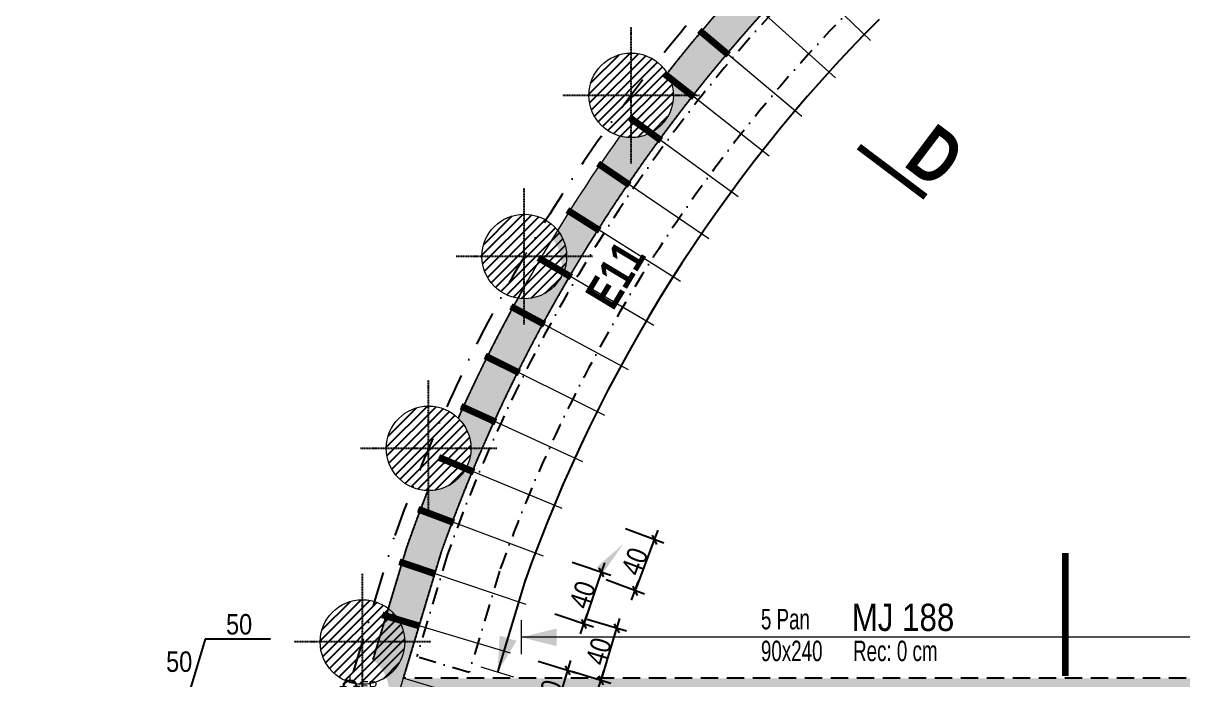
# Model space of a CAD drawing. Header units: metres. Extents: x 33574 to 39801, y -147554 to -143354.
# Drawn here: x 36640 to 37489, y -145481 to -144999 of the extents above; entities that cross this region are included whole.
import ezdxf
from ezdxf.enums import TextEntityAlignment as Align

# ---------------------------------------------------------------- set-up
doc = ezdxf.new("R2010")
doc.units = ezdxf.units.M
doc.header["$PDMODE"] = 65
for name, pattern in [('CACHEx2', [19.049999999999997, 12.7, -6.35]), ('INTERROMPU2', [9.524999999999999, 6.35, -3.175]), ('TIRETPTX2', [50.8, 25.4, -12.7, 0, -12.7])]:
    doc.linetypes.add(name, pattern=pattern)
for name, color, linetype in [('01_ARMA_INF', 50, 'Continuous'), ('01_cote_gen', 4, 'Continuous'), ('01_isolant ext', 2, 'TIRETPTX2'), ('01_linteaux', 3, 'Continuous'), ('01_murs_coup', 5, 'Continuous'), ('01_murs_sup', 2, 'INTERROMPU2'), ('01_poch_murs', 251, 'Continuous'), ('01_texte', 230, 'Continuous'), ('AA_COTES', 2, 'Continuous')]:
    doc.layers.add(name, color=color, linetype=linetype)
for name, color, linetype, lineweight in [('01_PIEUX', 5, 'Continuous', 60), ('B Général', 7, 'Continuous', 5), ('C ANNOTATIONS-prestations', 7, 'Continuous', 5)]:
    doc.layers.add(name, color=color, linetype=linetype, lineweight=lineweight)
doc.styles.add('ARIAL NA', font='ARIALN.TTF')
doc.styles.add('Eurostile', font='')
doc.styles.add('impact', font='impact.ttf')
doc.styles.add('PATIO', font='ARIALN.TTF')
doc.styles.add('STYLE2', font='ARIALN.TTF')
doc.styles.get('Eurostile').set_extended_font_data('Eurostile')
doc.dimstyles.new('JB50', dxfattribs={"dimscale": 0.1, "dimtxt": 150, "dimasz": 15, "dimexe": 0.1, "dimexo": 0.1, "dimgap": 0.09, "dimtad": 1, "dimdec": 1, "dimdsep": 46, "dimtxsty": 'STYLE2', "dimblk1": 'BOND_G', "dimblk2": 'BOND_D', "dimsah": 1, "dimcen": 1.5, "dimdle": 0.01, "dimse1": 1, "dimse2": 1, "dimclrd": 4, "dimclre": 2, "dimclrt": 6, "dimazin": 2, "dimtfac": 2.333333333333333, "dimtdec": 1, "dimtix": 1, "dimtmove": 2, "dimatfit": 3, "dimldrblk": 'BOND_G', "dimfxl": 1, "dimtolj": 1, "dimtzin": 0, "dimarcsym": 0})

# ---------------------------------------------------------------- blocks, each defined once
blk = doc.blocks.new('EP')
at = {"layer": 'B Général', "color": 7, "linetype": 'Continuous', "lineweight": 5}
for p, q in [((-7.5, 0), (-2.5, 0)), ((0, 7.5), (0, 2.5)), ((7.5, 0), (2.5, 0)), ((0, -7.5), (0, -2.5))]:
    blk.add_line(p, q, dxfattribs=at)
at = {"layer": 'B Général', "color": 7, "linetype": 'Continuous', "lineweight": 5, "flags": 128}
for points in [[(-5, 0, -0.9999999999999999), (4.999999999999992, 0, -0.9999999999999999)], [(-4.333333333333333, 0, -0.9999999999999999), (4.333333333333326, 0, -0.9999999999999999)]]:
    blk.add_lwpolyline(points, format="xyb", close=True, dxfattribs=at)
at = {"layer": 'C ANNOTATIONS-prestations', "insert": (7.5, 3.979498697916664), "char_height": 7.048665364583333, "attachment_point": 1, "line_spacing_factor": 0.8954527788573651, "style": 'Eurostile'}
blk.add_mtext('EP', dxfattribs=at)
blk = doc.blocks.new('BOND_G')
at = {"layer": 'AA_COTES', "color": 0}
for p, q in [((0, -5), (0, 14.99999999999999)), ((5, 0), (-5, 0)), ((1.767766952966312, 1.767766952966312), (-1.767766952966426, -1.767766952966426))]:
    blk.add_line(p, q, dxfattribs=at)
blk = doc.blocks.new('BOND_D')
at = {"layer": 'AA_COTES', "color": 0}
for p, q in [((5, 0), (-5, 0)), ((-1.767766952966312, -1.767766952966312), (1.767766952966426, 1.767766952966426)), ((0, 5), (0, -15))]:
    blk.add_line(p, q, dxfattribs=at)
blk = doc.blocks.new('*D437')
at = {"layer": '01_cote_gen', "color": 4, "lineweight": -2, "ltscale": 5, "transparency": 16777216}
blk.add_line((37037.83826746372, -145475.128660915), (37027.19375242534, -145510.564438028), dxfattribs=at)
at = {"layer": 'DEFPOINTS', "color": 0, "lineweight": 0, "ltscale": 5, "transparency": 16777216}
for p in [(36949.52843089442, -145447.0351502175), (36938.02084706917, -145485.3440984477), (37026.76221803189, -145512.0010235866)]:
    blk.add_point(p, dxfattribs=at)
at = {"layer": '01_cote_gen', "color": 4, "lineweight": -2, "ltscale": 5, "transparency": 16777216, "xscale": 1.5, "yscale": 1.5, "zscale": 1.5}
for name, p, rotation in [('BOND_G', (37038.26980185717, -145473.6920753564), 73.28031407098847), ('BOND_D', (37026.76221803189, -145512.0010235866), 253.2803140709885)]:
    blk.add_blockref(name, p, dxfattribs=dict(at, rotation=rotation))
at = {"layer": '01_cote_gen', "color": 6, "lineweight": 0, "ltscale": 5, "transparency": 16777216, "insert": (37025.17257262333, -145490.6406622195), "char_height": 15, "attachment_point": 5, "rotation": 73.2803140709885, "style": 'STYLE2'}
blk.add_mtext('\\A1;40', dxfattribs=at)
blk = doc.blocks.new('*D438')
at = {"layer": '01_cote_gen', "color": 4, "lineweight": -2, "ltscale": 5, "transparency": 16777216}
blk.add_line((37073.80786034894, -145444.2285636528), (37063.18007926779, -145479.608633129), dxfattribs=at)
at = {"layer": 'DEFPOINTS', "color": 0, "lineweight": 0, "ltscale": 5, "transparency": 16777216}
for p in [(36941.61863546693, -145402.9541706149), (36930.12778559889, -145441.2074112083), (37062.74854487434, -145481.0452186876)]:
    blk.add_point(p, dxfattribs=at)
at = {"layer": '01_cote_gen', "color": 4, "lineweight": -2, "ltscale": 5, "transparency": 16777216, "xscale": 1.5, "yscale": 1.5, "zscale": 1.5}
for name, p, rotation in [('BOND_G', (37074.23939474238, -145442.7919780942), 73.28031407103259), ('BOND_D', (37062.74854487434, -145481.0452186876), 253.2803140710326)]:
    blk.add_blockref(name, p, dxfattribs=dict(at, rotation=rotation))
at = {"layer": '01_cote_gen', "color": 6, "lineweight": 0, "ltscale": 5, "transparency": 16777216, "insert": (37061.15053248713, -145459.7127111389), "char_height": 15, "attachment_point": 5, "rotation": 73.28031407103256, "style": 'STYLE2'}
blk.add_mtext('\\A1;40', dxfattribs=at)
blk = doc.blocks.new('*D439')
at = {"layer": '01_cote_gen', "color": 4, "lineweight": -2, "ltscale": 5, "transparency": 16777216}
blk.add_line((37062.53210875249, -145403.2241704157), (37050.70909660367, -145438.2229622603), dxfattribs=at)
at = {"layer": 'DEFPOINTS', "color": 0, "lineweight": 0, "ltscale": 5, "transparency": 16777216}
for p in [(36955.08493509915, -145365.343948856), (36942.30179094584, -145403.184948739), (37050.22903060143, -145439.6440662795)]:
    blk.add_point(p, dxfattribs=at)
at = {"layer": '01_cote_gen', "color": 4, "lineweight": -2, "ltscale": 5, "transparency": 16777216, "xscale": 1.5, "yscale": 1.5, "zscale": 1.5}
for name, p, rotation in [('BOND_G', (37063.01217475474, -145401.8030663965), 71.33441407104179), ('BOND_D', (37050.22903060143, -145439.6440662795), 251.3344140710418)]:
    blk.add_blockref(name, p, dxfattribs=dict(at, rotation=rotation))
at = {"layer": '01_cote_gen', "color": 6, "lineweight": 0, "ltscale": 5, "transparency": 16777216, "insert": (37049.35630280431, -145418.2695986113), "char_height": 15, "attachment_point": 5, "rotation": 71.33441407104178, "style": 'STYLE2'}
blk.add_mtext('\\A1;40', dxfattribs=at)
blk = doc.blocks.new('*D440')
at = {"layer": '01_cote_gen', "color": 4, "lineweight": -2, "ltscale": 5, "transparency": 16777216}
blk.add_line((37101.28408077484, -145379.2592282814), (37088.27947340668, -145413.836377297), dxfattribs=at)
at = {"layer": 'DEFPOINTS', "color": 0, "lineweight": 0, "ltscale": 5, "transparency": 16777216}
for p in [(36969.82055560236, -145328.2126750436), (36955.7598603623, -145365.5977910118), (37087.75142947073, -145415.2403607733)]:
    blk.add_point(p, dxfattribs=at)
at = {"layer": '01_cote_gen', "color": 4, "lineweight": -2, "ltscale": 5, "transparency": 16777216, "xscale": 1.5, "yscale": 1.5, "zscale": 1.5}
for name, p, rotation in [('BOND_G', (37101.81212471079, -145377.8552448051), 69.38851407105818), ('BOND_D', (37087.75142947073, -145415.2403607733), 249.3885140710582)]:
    blk.add_blockref(name, p, dxfattribs=dict(at, rotation=rotation))
at = {"layer": '01_cote_gen', "color": 6, "lineweight": 0, "ltscale": 5, "transparency": 16777216, "insert": (37087.60499280789, -145393.8485848253), "char_height": 15, "attachment_point": 5, "rotation": 69.38851407105815, "style": 'STYLE2'}
blk.add_mtext('\\A1;40', dxfattribs=at)

msp = doc.modelspace()

# ---------------------------------------------------------------- hatches: boundary and pattern name
at = {"layer": '01_murs_sup', "ltscale": 3}
h = msp.add_hatch(dxfattribs=at)
h.set_pattern_fill('DASH', color=256, scale=2.5, angle=135)
h.set_pattern_definition([(135, (1211.661501504375, -135886.3766936216), (-11.22532015133644, 8.881784197001252e-16), [7.9375, -7.9375])])
edge = h.paths.add_edge_path()
edge.add_line((37538.8455135238, -144722.341862265), (37538.8455135238, -144707.8756598023))
edge.add_arc((37547.86878998917, -144678.2179376741), 30.99999999998815, 226.2008839784407, 253.07776810030668, ccw=False)
edge.add_arc((38055.65423624868, -145780.6175167351), 1202.72603636355, 116.1061136610875, 120.4402133279125)
edge.add_arc((37415.81029081325, -144749.2443462307), 30.99999999999435, 0, 10.345443010625615, ccw=False)
edge.add_arc((37415.81029081324, -144749.2443462307), 30.99999999999636, -126.71611602166251, 5.377387424232438e-11, ccw=False)
edge.add_arc((38055.65423624893, -145780.6175167352), 1202.726036363755, 123.1891136610932, 127.5232133279169)
edge.add_arc((37293.51764339537, -144836.0124642499), 31.00000000004408, 0, 17.428443010622175, ccw=False)
edge.add_arc((37293.51764339542, -144836.0124642499), 30.99999999999636, -119.63311602164868, 0, ccw=False)
edge.add_arc((38055.65423624888, -145780.6175167352), 1202.726036363712, 130.2721136610881, 134.6062133279121)
edge.add_arc((37182.85738390327, -144937.1979616602), 31.00000000004577, -5.377387424232438e-11, 24.511443010564506, ccw=False)
edge.add_arc((37182.85738390332, -144937.1979616602), 31, -112.55011602162091, 0, ccw=False)
edge.add_arc((38055.6542362487, -145780.6175167352), 1202.726036363611, 137.3551136610777, 141.6892133279013)
edge.add_arc((37085.51850493808, -145051.2564578753), 31.00000000001319, 0, 31.59444301060978, ccw=False)
edge.add_arc((37085.5185049381, -145051.2564578753), 31.00000000000364, -105.46711602161918, 0, ccw=False)
edge.add_arc((38055.65423624857, -145780.6175167352), 1202.726036363478, 144.4381136610719, 148.772213327895)
edge.add_arc((37002.98667666827, -145176.4470934655), 31.00000000002467, -5.377387424232438e-11, 38.677443010546426, ccw=False)
edge.add_arc((37002.98667666831, -145176.4470934655), 30.99999999999272, -98.38411602166099, 0, ccw=False)
edge.add_arc((38055.65423624884, -145780.6175167351), 1202.726036363665, 151.5211136610797, 155.8552133279022)
edge.add_arc((36936.52157124675, -145310.8591006611), 31.00000000002007, 0, 45.76044301059147, ccw=False)
edge.add_arc((36936.52157124676, -145310.8591006611), 31, -91.30111602162748, 5.377387424232438e-11, ccw=False)
edge.add_arc((38055.65423624853, -145780.6175167353), 1202.726036363444, 158.6041136610622, 160.7596099109288)
edge.add_line((36920.10729933415, -145384.2804472971), (36895.63531951005, -145465.8389103738))
edge.add_arc((36876.69702955817, -145490.3815502827), 30.99999999998894, 5.377387424232438e-11, 52.34448233653029, ccw=False)
edge.add_arc((36876.69702955814, -145490.3815502826), 31.00000000001091, -85.74869509532238, 0, ccw=False)
edge.add_line((36878.99509683355, -145521.2962536906), (36863.80899557172, -145571.9074052174))
edge.add_arc((36844.65484696918, -145596.2819532402), 31.00000000002931, 0, 51.838823286970694, ccw=False)
edge.add_arc((36844.65484696921, -145596.2819532402), 30.99999999998909, -85.24303604581559, 0, ccw=False)
edge.add_line((36847.22565630422, -145627.1751715795), (36820.6599948077, -145715.7113071045))
edge.add_arc((36801.21439709822, -145739.853981557), 31.00000000000053, 0, 51.15046554258652, ccw=False)
edge.add_arc((36801.21439709823, -145739.853981557), 30.99999999998909, -84.55467830142197, 0, ccw=False)
edge.add_line((36804.15616646777, -145770.7140851371), (36777.50959882752, -145859.519858868))
edge.add_arc((36757.77394722726, -145883.4260098738), 30.99999999998018, 0, 50.45872493290841, ccw=False)
edge.add_arc((36757.77394722725, -145883.4260098738), 30.99999999999272, -83.86293769173221, 0, ccw=False)
edge.add_line((36761.08807184747, -145914.2483488182), (36734.35778654428, -146003.3331307851))
edge.add_arc((36714.33349735626, -146026.9980381906), 30.99999999998639, -5.377387424232438e-11, 49.763448720829786, ccw=False)
edge.add_arc((36714.33349735627, -146026.9980381907), 31, -83.16766147967297, 5.377387424232438e-11, ccw=False)
edge.add_line((36718.02139353024, -146057.7778923458), (36691.41124605946, -146146.4622875422))
edge.add_arc((36672.54588323079, -146171.061029082), 30.9999999999954, 0, 52.514539147360324, ccw=False)
edge.add_arc((36672.54588323079, -146171.061029082), 30.99999999999272, 274.06371430914675, 359.9999999999462, ccw=False)
edge.add_line((36674.74272135756, -146201.9830908219), (36648.2627694271, -146290.1353148722))
edge.add_arc((36629.38982455987, -146314.7282397092), 30.99999999999541, 0, 52.49687685459321, ccw=False)
edge.add_arc((36629.38982455985, -146314.7282397092), 31.00000000001455, -70.8742860169134, 0, ccw=False)
edge.add_line((36639.54672510597, -146344.0171005832), (36640.07824653362, -146365.9957603085))
edge.add_line((36640.07824653362, -146365.9957603085), (36665.08555599998, -146365.9957603085))
edge.add_line((36665.08555599998, -146365.9957603085), (36664.0791750752, -146324.3814381961))
edge.add_line((36664.0791750752, -146324.3814381961), (36911.92182545811, -145499.3089115099))
edge.add_line((36911.92182545811, -145499.3089115099), (37522.36195199976, -145499.3089115099))
edge.add_arc((37522.36195199928, -146364.8041766383), 865.4952651284111, 88.9087223827907, 89.99999999996851, ccw=False)
edge.add_line((37538.8455135238, -145499.4658924054), (37538.8455135238, -145479.4623461771))
edge.add_arc((37528.64075662712, -145915.1303716551), 435.7875233266934, 88.65819253990759, 90.82554326156212)
edge.add_line((37522.36195199975, -145479.3880830261), (36917.92960398343, -145479.3880830261))
edge.add_line((36917.92960398343, -145479.3880830261), (36945.68964092802, -145386.8952620134))
edge.add_arc((38055.65423624888, -145780.6175167353), 1177.726036363767, 116.0285616730126, 160.4695873568512, ccw=False)
at = {"layer": '01_poch_murs', "ltscale": 3}
h = msp.add_hatch(color=256, dxfattribs=at)
h.dxf.hatch_style = 1
h.paths.add_polyline_path([(38552.85365288444, -144578.6481422858), (38460.81915986919, -144578.6481422858, -0.690065559342354), (38402.85365288444, -144578.6481422858), (38310.81915986919, -144578.6481422858, -0.6900655593423551), (38252.85365288444, -144578.6481422858), (38160.81915986919, -144578.6481422858, -0.6866679614140103), (38102.95631485801, -144578.9149215001), (38011.01984804117, -144579.7669164767, -0.6667085915927928), (37953.8398063163, -144582.2086798166, 0.01891786864332901), (37863.54304437187, -144593.3335538591, -0.2058076460600042), (37849.79470515723, -144613.5920438995), (37849.79470515723, -144621.0225571965, -0.05293556011198203), (38097.86452334865, -144603.6481422858), (38572.8597675549, -144603.6481422858), (38572.85976769444, -144597.3200137799, -0.2326350150878804)])
h.paths.add_polyline_path([(37849.79470515723, -144621.0225571965), (37849.79470515723, -144613.5920438995, -0.4169943815633989), (37806.8232038673, -144603.9132055886, 0.01891333202871347), (37718.60865627996, -144626.0828937938, -0.6812689604309282), (37663.62621495371, -144643.5757632949, 0.01891333202871096), (37578.81854937285, -144676.4537398123, -0.0142360546494353), (37578.86878998922, -144678.2179376742, -0.503616030956479), (37538.84551352389, -144707.8756598023), (37538.84551352389, -144722.341862265, -0.06975970139477862)])
h.paths.add_polyline_path([(37538.84551352389, -144722.341862265), (37538.84551352389, -144707.8756598023, -0.1178131145377853), (37526.41269680408, -144700.5928357796, 0.01891333202871288), (37446.30632118013, -144743.6772884923, -0.04517119621277415), (37446.81029081326, -144749.2443462307, -0.6171070753033968), (37397.27692082162, -144774.0941791628, 0.01891333202871142), (37323.09448795112, -144826.7275158855, -0.07619285917296362), (37324.51764339543, -144836.0124642499, -0.5752177938253992), (37278.18986892138, -144862.9579523633, 0.0134997775354115), (37229.79724555848, -144906.2548062569), (37229.79724555848, -144940.9754217586, -0.08088505237707058)])
h.paths.add_polyline_path([(37229.79724555848, -144940.9754217586), (37229.79724555848, -144906.2548062569, 0.005412172626123334), (37211.06361526236, -144924.3368375834, -0.1073610116204503), (37213.85738390333, -144937.1979616602, -0.5347923163912949), (37170.96915069942, -144965.8278396078, 0.01891333202870704), (37111.92361519918, -145035.0154556863, -0.1387367531134328), (37116.51850493811, -145051.2564578753, -0.4956818265242388), (37077.25126150274, -145081.1337516948, 0.0140874434755383), (37039.41171228021, -145137.3438183572), (37069.12620030463, -145137.3438183572, -0.05401596373595395)])
at = {"layer": '01_poch_murs'}
h = msp.add_hatch(dxfattribs=at)
h.set_pattern_fill('ANSI31', color=256, scale=1.5)
h.set_pattern_definition([(45, (18876.22936216575, -136348.783287773), (-3.367596045400932, 3.367596045400933), [])])
h.paths.add_polyline_path([(37084.9216944062, -145021.0509628644, 0.4142135623730951), (37053.9216944062, -145052.0509628644), (37084.9216944062, -145052.0509628644)])
h.paths.add_polyline_path([(37084.9216944062, -145052.0509628644), (37053.9216944062, -145052.0509628644, 0.4142135623730951), (37084.9216944062, -145083.0509628644)])
h.paths.add_polyline_path([(37084.9216944062, -145021.0509628644), (37084.9216944062, -145052.0509628644), (37115.9216944062, -145052.0509628644, 0.4142135623730951)])
h.paths.add_polyline_path([(37115.9216944062, -145052.0509628644), (37084.9216944062, -145052.0509628644), (37084.9216944062, -145083.0509628644, 0.4142135623730951)])
at = {"layer": '01_poch_murs', "lineweight": 0}
h = msp.add_hatch(color=256, dxfattribs=at)
h.dxf.hatch_style = 1
h.paths.add_polyline_path([(37067.63676922581, -145139.6338183572), (37037.96576871042, -145139.6338183572, 0.002766175534646599), (37030.93593345696, -145150.9332160969, -0.1688443306704187), (37037.61951042371, -145170.1611013386), (37048.48911491568, -145170.1611013386, -0.007649800253845682)])
h.paths.add_polyline_path([(37048.48911491568, -145170.1611013386), (37037.61951042371, -145170.1611013386, -0.4595619551084076), (37001.91606664831, -145200.8022112508, 0.02040935850542162), (36958.14902788441, -145288.6497981194, -0.2023639994475116), (36967.52157124678, -145310.8591006611), (36975.67014041387, -145310.8591006611, -0.03366757780633212)])
at = {"layer": '01_poch_murs'}
h = msp.add_hatch(dxfattribs=at)
h.set_pattern_fill('ANSI31', color=256, scale=1.5)
h.set_pattern_definition([(45, (18797.92717818326, -136466.8934262471), (-3.367596045400932, 3.367596045400933), [])])
h.paths.add_polyline_path([(37006.61951042371, -145139.1611013386, 0.4142135623730951), (36975.61951042371, -145170.1611013386), (37006.61951042371, -145170.1611013386)])
h.paths.add_polyline_path([(37006.61951042371, -145170.1611013386), (36975.61951042371, -145170.1611013386, 0.4142135623730951), (37006.61951042371, -145201.1611013386)])
h.paths.add_polyline_path([(37006.61951042371, -145139.1611013386), (37006.61951042371, -145170.1611013386), (37037.61951042371, -145170.1611013386, 0.4142135623730951)])
h.paths.add_polyline_path([(37037.61951042371, -145170.1611013386), (37006.61951042371, -145170.1611013386), (37006.61951042371, -145201.1611013386, 0.4142135623730951)])
h = msp.add_hatch(dxfattribs=at)
h.set_pattern_fill('ANSI31', color=256, scale=1.5)
h.set_pattern_definition([(45, (18727.82923900633, -136607.5914255697), (-3.367596045400932, 3.367596045400933), [])])
h.paths.add_polyline_path([(36936.52157124678, -145279.8591006611, 0.4142135623730951), (36905.52157124678, -145310.8591006611), (36936.52157124678, -145310.8591006611)])
h.paths.add_polyline_path([(36936.52157124678, -145310.8591006611), (36905.52157124678, -145310.8591006611, 0.4142135623730951), (36936.52157124678, -145341.8591006611)])
h.paths.add_polyline_path([(36936.52157124678, -145279.8591006611), (36936.52157124678, -145310.8591006611), (36967.52157124678, -145310.8591006611, 0.4142135623730951)])
h.paths.add_polyline_path([(36967.52157124678, -145310.8591006611), (36936.52157124678, -145310.8591006611), (36936.52157124678, -145341.8591006611, 0.4142135623730951)])
h = msp.add_hatch(dxfattribs=at)
h.set_pattern_fill('ANSI31', color=256, scale=1.5)
h.set_pattern_definition([(45, (18679.36969119615, -136749.5522199784), (-3.367596045400932, 3.367596045400933), [])])
h.paths.add_polyline_path([(36888.06202343659, -145421.8198950698, 0.4142135623730951), (36857.06202343659, -145452.8198950698), (36888.06202343659, -145452.8198950698)])
h.paths.add_polyline_path([(36888.06202343659, -145452.8198950698), (36857.06202343659, -145452.8198950698, 0.4142135623730951), (36888.06202343659, -145483.8198950698)])
h.paths.add_polyline_path([(36888.06202343659, -145421.8198950698), (36888.06202343659, -145452.8198950698), (36919.06202343659, -145452.8198950698, 0.4142135623730951)])
h.paths.add_polyline_path([(36919.06202343659, -145452.8198950698), (36888.06202343659, -145452.8198950698), (36888.06202343659, -145483.8198950698, 0.4142135623730951)])

# ---------------------------------------------------------------- linework, layer by layer
at = {"layer": '01_ARMA_INF', "linetype": 'Continuous', "lineweight": 0}
for p, q in [((37260.21018806331, -145011.7284475094), (37189.67009257639, -144943.6983444028)), ((37234.56062416429, -145039.1818049148), (37161.75118787829, -144973.5861801543)), ((37209.85805311503, -145067.4902832312), (37134.86324942172, -145004.4047902951)), ((37186.13096516051, -145096.6212334086), (37109.03728790398, -145036.1186307616)), ((37163.40672549066, -145126.5410578142), (37084.30308921128, -145068.6911249934)), ((37141.7115426792, -145157.2152489823), (37060.68918006573, -145102.0847061179)), ((37121.07043845656, -145188.6084294123), (37038.22279512462, -145136.2608602773)), ((37101.50721885145, -145220.6843923708), (37016.92984556979, -145171.1801710481)), ((37083.04444673466, -145253.4061436504), (36996.8348892235, -145206.802364901)), ((37065.70341579663, -145286.7359442355), (36977.96110222509, -145243.0863576498)), ((37049.50412598869, -145320.6353538286), (36960.33025230127, -145279.9903018349)), ((37034.46526045661, -145355.0652751841), (36943.96267366066, -145317.4716349874)), ((37020.60416399264, -145389.9859992008), (36928.87724354175, -145355.487128718)), ((37007.93682303127, -145425.3572507196), (36915.09136044121, -145393.992938573)), ((36996.47784721156, -145461.1382349739), (36902.62092404758, -145432.944654602))]:
    msp.add_line(p, q, dxfattribs=at)
at = {"layer": '01_ARMA_INF', "linetype": 'Continuous', "lineweight": 0, "flags": 128}
for points, const_width in [([(37156.29033619123, -145022.4292168482), (37134.86324942171, -145004.4047902951)], 5.000000000000066), ([(37131.06405283442, -145053.4050886607), (37109.03728790396, -145036.1186307616)], 5.000000000000055), ([(37106.90412814824, -145085.2196772279), (37084.30308921127, -145068.6911249934)], 5.000000000000045), ([(37083.83842652672, -145117.8362897935), (37060.68918006572, -145102.0847061179)], 5.000000000000036), ([(37061.89355036231, -145151.2173086016), (37038.2227951246, -145136.2608602773)], 5.000000000000026), ([(37041.09480936454, -145185.3242342832), (37016.92984556977, -145171.1801710481)], 5.000000000000025), ([(37021.46619136954, -145220.117730258), (36996.83488922349, -145206.802364901)], 5.000000000000023), ([(37003.0303346741, -145255.5576681028), (36977.96110222508, -145243.0863576498)], 5.000000000000028), ([(36985.80850192624, -145291.603173833), (36960.33025230125, -145279.9903018349)], 5.000000000000018), ([(36969.82055560235, -145328.2126750436), (36943.96267366064, -145317.4716349874)], 5.000000000000011), ([(36955.08493509914, -145365.3439488559), (36928.87724354173, -145355.487128718)], 5.000000000000007), ([(36941.61863546693, -145402.9541706149), (36915.09136044119, -145393.992938573)], 5.000000000000005), ([(36929.43718780871, -145440.9999632797), (36902.62092404757, -145432.944654602)], 5)]:
    msp.add_lwpolyline(points, dxfattribs=dict(at, const_width=const_width))
at = {"layer": '01_cote_gen', "lineweight": 0, "ltscale": 5}
msp.add_line((37016.39198911344, -145508.8859216567), (36917.92960398337, -145479.3089115098), dxfattribs=at)
at = {"layer": '01_isolant ext', "ltscale": 0.5}
for p, q in [((36950.44293225606, -145388.451314862), (36927.85081237332, -145463.6608778894)), ((36988.46650574456, -145400.9089162037), (36966.15976060351, -145475.1684617147)), ((36966.15976060351, -145475.1684617147), (36927.85081237332, -145463.6608778894))]:
    msp.add_line(p, q, dxfattribs=at)
at = {"layer": '01_isolant ext'}
msp.add_arc((38055.65423656178, -145780.6175165098), 1213.726036363743, 91.99092271833617, 160.6105502048303, dxfattribs=at)
at = {"layer": '01_isolant ext', "ltscale": 0.5}
for radius in [1168.921767536125, 1128.921767536125]:
    msp.add_arc((38052.2154655941, -145778.9322790606), radius, 135.1147208763936, 160.4850830137619, dxfattribs=at)
at = {"layer": '01_linteaux', "linetype": 'TIRETPTX2', "ltscale": 0.01}
for p, q in [((37084.9216944062, -145102.0509628644), (37084.9216944062, -145002.0509628644)), ((37134.9216944062, -145052.0509628644), (37034.9216944062, -145052.0509628644)), ((37006.61951042371, -145220.1611013386), (37006.61951042371, -145120.1611013386)), ((37056.61951042371, -145170.1611013386), (36956.61951042371, -145170.1611013386)), ((36936.52157124678, -145360.8591006611), (36936.52157124678, -145260.8591006611)), ((36986.52157124678, -145310.8591006611), (36886.52157124678, -145310.8591006611)), ((36888.06202343659, -145502.8198950698), (36888.06202343659, -145402.8198950698)), ((36938.06202343659, -145452.8198950698), (36838.06202343659, -145452.8198950698))]:
    msp.add_line(p, q, dxfattribs=at)
at = {"layer": '01_linteaux', "linetype": 'TIRETPTX2'}
msp.add_line((36704.51188261932, -146059.4587790083), (36911.19587766903, -145376.3617927191), dxfattribs=at)
at = {"layer": '01_linteaux', "linetype": 'CACHEx2', "lineweight": 0, "ltscale": 2, "const_width": 5, "flags": 128}
msp.add_lwpolyline([(37402.94006728993, -145387.7126590644), (37402.94006728993, -145477.7126590644)], dxfattribs=at)
at = {"layer": '01_murs_coup', "linetype": 'Continuous', "lineweight": 5}
for p, q in [((36945.68964092798, -145386.8952620136), (36664.07917507523, -146324.3814381961)), ((36920.10729933434, -145384.2804472965), (36895.63531951007, -145465.8389103738))]:
    msp.add_line(p, q, dxfattribs=at)
for radius, start, end in [(1177.726036363743, 87.94605086509816, 160.4695873564522), (1202.726036363743, 137.3551136609897, 141.689213327802), (1202.726036363743, 144.485022335809, 155.8552133278392)]:
    msp.add_arc((38055.65423624888, -145780.6175167353), radius, start, end, dxfattribs=at)
at = {"layer": '01_murs_sup', "ltscale": 0.05}
for p, q in [((36920.10729933431, -145384.2804472965), (36895.63531951005, -145465.8389103738)), ((36945.68964092795, -145386.8952620136), (36917.92960398343, -145479.3089115099))]:
    msp.add_line(p, q, dxfattribs=at)
at = {"layer": '01_murs_sup', "ltscale": 2}
msp.add_line((37510.52110163422, -145479.3880830261), (36917.90582173671, -145479.3880830261), dxfattribs=at)
at = {"layer": '01_murs_sup', "ltscale": 0.05}
for radius, start, end in [(1177.726036363743, 91.99065690944028, 160.4695873564522), (1202.726036363743, 137.3551136609897, 141.689213327802), (1202.726036363743, 150.4891622294788, 155.8552133278392), (1202.726036363743, 158.6041136617351, 160.7596099106939)]:
    msp.add_arc((38055.65423624886, -145780.6175167352), radius, start, end, dxfattribs=at)
at = {"layer": '01_PIEUX', "linetype": 'Continuous', "lineweight": 5}
for centre in [(37084.9216944062, -145052.0509628644), (37006.61951042371, -145170.1611013386), (36936.52157124678, -145310.8591006611), (36888.06202343659, -145452.8198950698)]:
    msp.add_circle(centre, 31, dxfattribs=at)
msp.add_arc((38055.65423624888, -145780.6175167353), 1202.726036363743, 158.6041136617351, 160.7596099106939, dxfattribs=at)
at = {"layer": '01_texte'}
for p, q in [((37007.62097985966, -145406.6627081164), (36987.08703087908, -145475.0205841401)), ((36772.78263600325, -145450.85572757), (36758.1079232421, -145499.7081035332)), ((36820.75689299558, -145450.85572757), (36772.78263600325, -145450.85572757))]:
    msp.add_line(p, q, dxfattribs=at)
at = {"layer": '01_texte', "linetype": 'Continuous', "lineweight": 0}
for p, q in [((37004.24929246561, -145436.9079986557), (37004.24929246561, -145461.8681673964)), ((37510.52110163422, -145449.3880830261), (37004.24929246561, -145449.3880830261)), ((36998.90678954402, -145478.7205633326), (36975.08642832036, -145471.2639947693))]:
    msp.add_line(p, q, dxfattribs=at)
at = {"layer": '01_texte', "const_width": 4.999999999999999, "flags": 128}
msp.add_lwpolyline([(37300.544322471, -145126.5016594696), (37251.72735088695, -145089.6922864116)], dxfattribs=at)
at = {"layer": '01_texte'}
msp.add_arc((38052.2154655941, -145778.9322790606), 1108.921767536125, 135.1147208763936, 160.4850830137619, dxfattribs=at)
at = {"layer": '01_texte', "linetype": 'Continuous', "lineweight": 0}
for points in [[(37079.28710145551, -145380.7838930855), (37063.95242246649, -145402.8642346804), (37059.68747878102, -145398.0122852975)], [(37004.24929246561, -145449.3880830261), (37030.34455462544, -145442.9281172789), (37030.34455462544, -145449.3880830261)], [(36986.99660893221, -145474.992279051), (36988.62730279102, -145448.1588166917), (36994.79227383703, -145450.0886585133)], [(36986.99660893221, -145474.992279051), (37000.95724488301, -145452.018500335), (36994.79227383703, -145450.0886585133)], [(37004.24929246561, -145449.3880830261), (37030.34455462544, -145455.8480487732), (37030.34455462544, -145449.3880830261)]]:
    msp.add_solid(points, dxfattribs=at)

# ---------------------------------------------------------------- block references
at = {"layer": 'B Général', "color": 7}
msp.add_blockref('EP', (36878.89503579491, -145485.5238059242), dxfattribs=at)

# ---------------------------------------------------------------- texts
at = {"layer": '01_texte', "style": 'impact'}
msp.add_text('D', height=39.99999999999999, rotation=322.9826765804655, dxfattribs=at).set_placement((37283.39778941699, -145103.1145022596))
msp.add_text('E11', height=25, rotation=58.92642227456599, dxfattribs=at).set_placement((37090.43384292015, -145194.139019073), align=Align.BOTTOM_CENTER)
at = {"layer": '01_texte', "ltscale": 5, "style": 'PATIO'}
msp.add_text('MJ 188', height=20, dxfattribs=at).set_placement((37246.48718351968, -145444.7559354398))
at = {"layer": '01_texte', "style": 'ARIAL NA'}
for p in [(36788.15904417198, -145447.3399099086), (36744.26103100606, -145474.758866481)]:
    msp.add_text('50', height=15, dxfattribs=at).set_placement(p)
at = {"layer": '01_texte', "ltscale": 5, "style": 'PATIO', "width": 0.8}
for s, p in [('5 Pan', (37179.98546675693, -145443.5485655775)), ('90x240', (37179.98546675693, -145466.883372244)), ('Rec: 0 cm', (37247.4856303437, -145466.883372244))]:
    msp.add_text(s, height=15, dxfattribs=at).set_placement(p)

# ---------------------------------------------------------------- dimensions: what is measured, and where the dimension line sits
at = {"layer": '01_cote_gen', "lineweight": 0, "ltscale": 5}
for p1, p2, distance, picture, middle in [((36969.82055560235, -145328.2126750436), (36955.75986036228, -145365.5977910118), 141.01829331060935, '*D440', (37087.60499280789, -145393.8485848253)), ((36955.08493509914, -145365.3439488559), (36942.30179094583, -145403.184948739), 113.91907790843761, '*D439', (37049.35630280431, -145418.2695986113)), ((36941.61863546693, -145402.9541706149), (36930.12778559889, -145441.2074112083), 138.4749677579081, '*D438', (37061.15053248713, -145459.7127111389))]:
    dim = msp.add_aligned_dim(p1=p1, p2=p2, distance=distance, text='40', dimstyle='JB50', dxfattribs=at)
    dim.commit()
    dim.dimension.update_dxf_attribs({"geometry": picture, "text_midpoint": middle})
dim = msp.add_aligned_dim(p1=(36949.52843089445, -145447.0351502175), p2=(36938.02084706918, -145485.3440984477), distance=92.65863466618626, dimstyle='JB50', dxfattribs=at)
dim.commit()
dim.dimension.update_dxf_attribs({"geometry": '*D437', "text_midpoint": (37025.17257262333, -145490.6406622195)})

doc.saveas('drawing.dxf')
